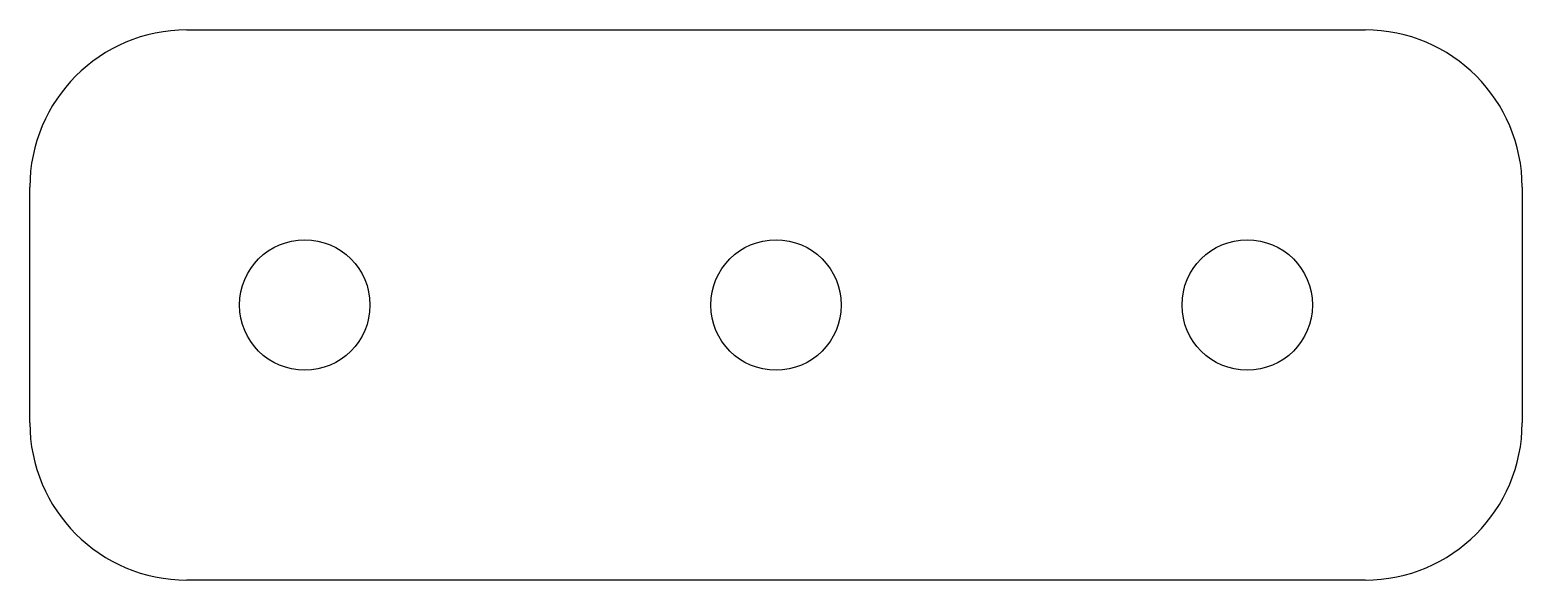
# Model space of a CAD drawing. Extents: x -47.5 to 47.5, y -17.5 to 17.5.
import ezdxf

# ---------------------------------------------------------------- set-up
doc = ezdxf.new("R2010")
doc.units = 0
doc.layers.add('Sketch', color=7, linetype='CONTINUOUS')

msp = doc.modelspace()

# ---------------------------------------------------------------- linework, layer by layer
at = {"layer": 'Sketch'}
for p, q in [((-37.5, 17.5), (37.5, 17.5)), ((-47.5, -7.5), (-47.5, 7.5)), ((47.5, 7.5), (47.5, -7.5)), ((37.5, -17.5), (-37.5, -17.5))]:
    msp.add_line(p, q, dxfattribs=at)
for centre in [(-30, 0), (0, 0), (30, 0)]:
    msp.add_circle(centre, 4.15, dxfattribs=at)
for centre, start, end in [((-37.5, 7.5), 90, 180), ((37.5, 7.5), 0, 90), ((-37.5, -7.5), 180, -90), ((37.5, -7.5), -90, 0)]:
    msp.add_arc(centre, 10, start, end, dxfattribs=at)

doc.saveas('drawing.dxf')
